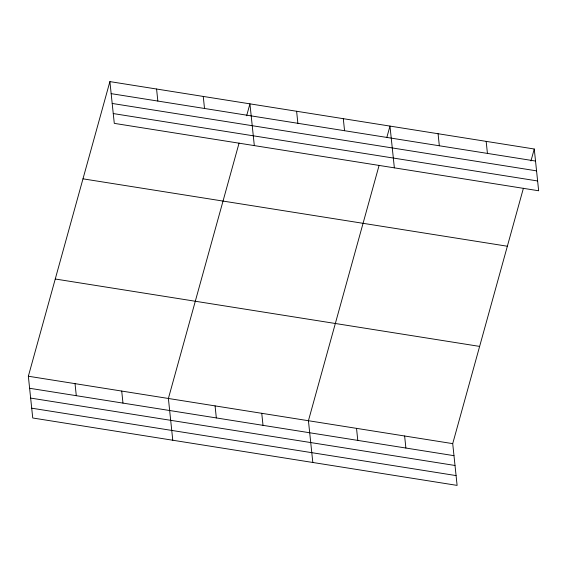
<?xml version="1.0" encoding="UTF-8"?>
<svg xmlns="http://www.w3.org/2000/svg" width="567" height="567" viewBox="0 0 567 567"><rect width="100%" height="100%" fill="white"/><g stroke="black" fill="none" stroke-linecap="round" stroke-linejoin="round"><path stroke-width="0.85" d="M523.405 188.237L452.714 443.635L457.108 485.395L32.737 417.992L28.35 376.233L109.892 81.605L534.263 149.008L538.65 190.767L114.286 123.365L109.892 81.605M239.076 143.082L168.392 398.473L172.779 440.233M246.631 115.788L249.934 103.846L254.321 145.613M379.117 165.323L308.434 420.714L312.821 462.474M386.907 137.179L389.976 126.094L394.363 167.853M530.953 160.95L534.263 149.008M111.16 93.647L535.524 161.049M112.188 103.456L536.559 170.858M113.251 113.563L537.622 180.965M82.988 178.832L507.352 246.234M55.261 279.007L479.625 346.409M28.35 376.233L452.714 443.635M29.619 388.275L453.983 455.677M30.646 398.077L455.01 465.479M31.709 408.183L456.074 475.585M486.167 141.367L487.429 153.416M438.071 133.734L439.34 145.776M404.625 435.995L405.887 448.036M343.297 118.68L344.559 130.722M356.53 428.354L357.791 440.396M296.612 111.267L297.881 123.308M261.748 413.3L263.017 425.342M203.255 96.433L204.517 108.474M215.07 405.887L216.339 417.929M156.577 89.019L157.839 101.061M121.714 391.06L122.975 403.102M75.028 383.646L76.297 395.688"/></g></svg>
